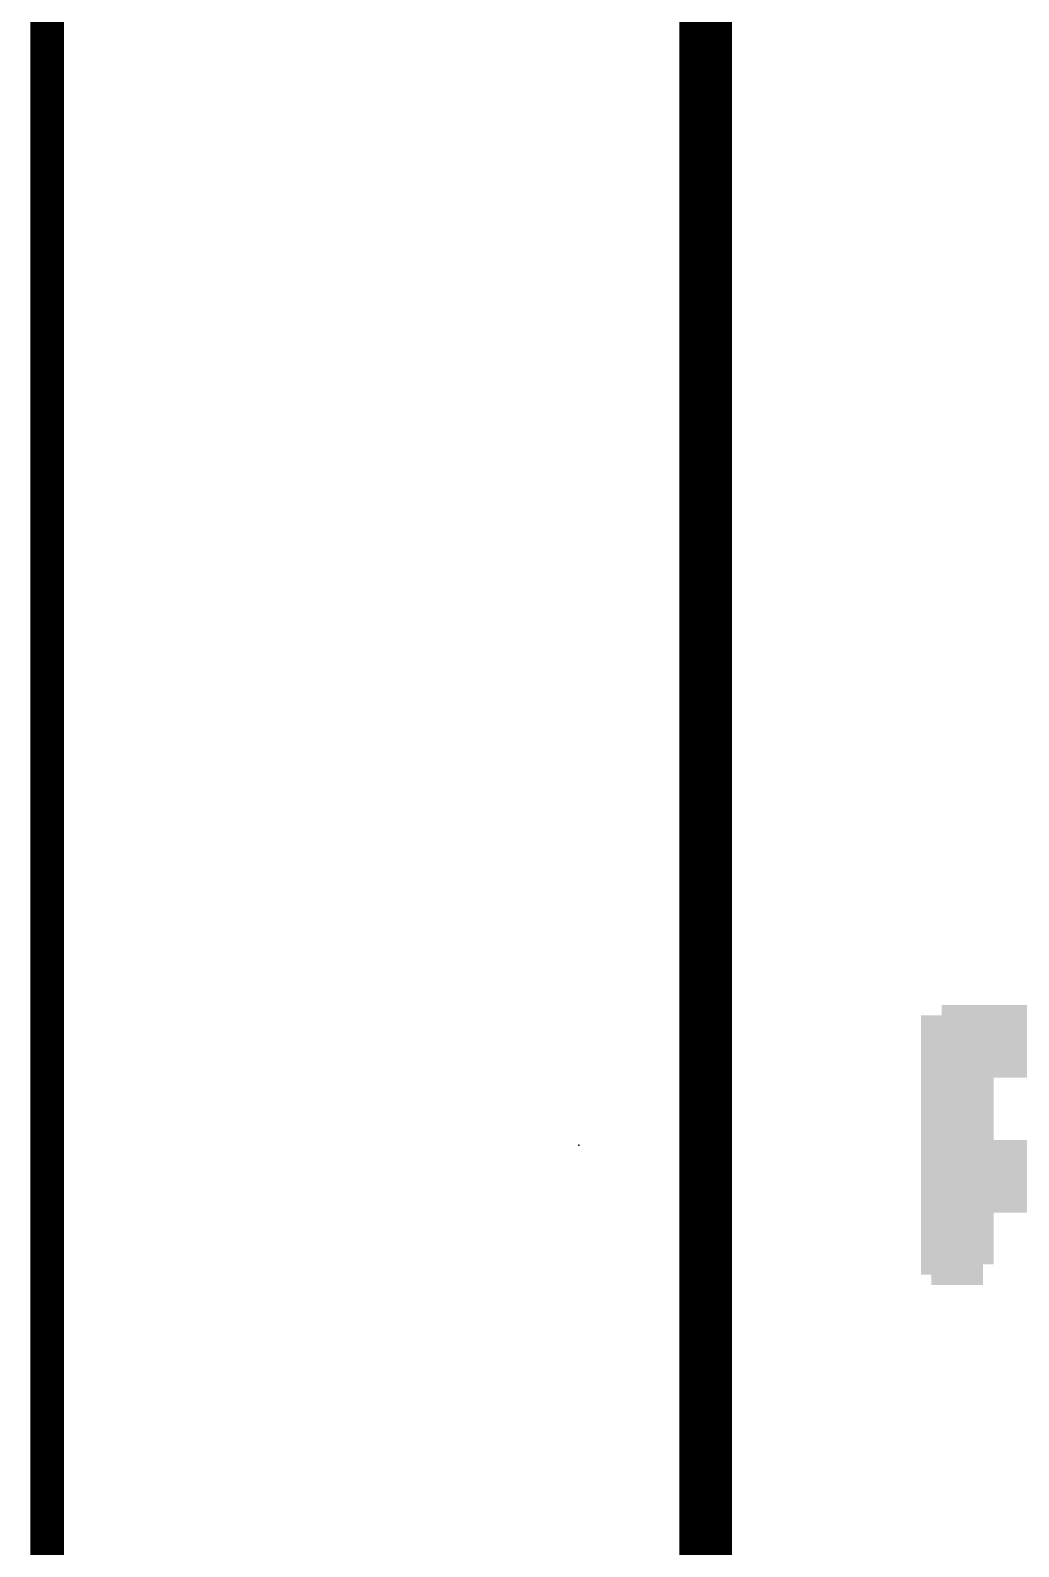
# Model space of a CAD drawing. Extents: x -31.8 to 54.9, y -9.4 to 30.
# Drawn here: x -2.6 to 1.21, y 16.24 to 22.09 of the extents above; entities that cross this region are included whole.
import ezdxf

# ---------------------------------------------------------------- set-up
doc = ezdxf.new("R2010")
doc.units = 0
for name, color, linetype in [('1', 12, 'CONTINUOUS'), ('16', 132, 'CONTINUOUS'), ('20', 31, 'CONTINUOUS'), ('21', 253, 'CONTINUOUS'), ('23', 53, 'CONTINUOUS'), ('47', 253, 'CONTINUOUS')]:
    doc.layers.add(name, color=color, linetype=linetype)

# ---------------------------------------------------------------- blocks, each defined once
blk = doc.blocks.new('RECT')
blk.add_solid([(-0.5, -0.5), (0.5, -0.5), (-0.5, 0.5), (0.5, 0.5)])

msp = doc.modelspace()

# ---------------------------------------------------------------- linework, layer by layer
at = {"layer": '1', "const_width": 0.2032}
msp.add_lwpolyline([(0, 25.4), (0, 0)], dxfattribs=at)
at = {"layer": '16', "const_width": 0.2032}
msp.add_lwpolyline([(0, 0), (0, 25.4)], dxfattribs=at)
at = {"layer": '20', "const_width": 0.2032}
msp.add_lwpolyline([(0, 25.4), (0, 0)], dxfattribs=at)
at = {"layer": '23'}
msp.add_point((-0.49, 17.79), dxfattribs=at)
at = {"layer": '47', "const_width": 0.13}
msp.add_lwpolyline([(-2.54, 0.065), (-2.54, 25.335)], dxfattribs=at)

# ---------------------------------------------------------------- block references
at = {"layer": '21', "yscale": 0.04}
for p, xscale in [((1.11, 18.31), 0.4), ((1.13, 18.27), 0.6), ((1.17, 18.23), 0.68), ((1.19, 18.19), 0.72), ((1.21, 18.15), 0.76), ((1.21, 18.11), 0.76), ((1.23, 18.07), 0.8), ((0.97, 18.03), 0.28), ((0.97, 17.99), 0.28), ((0.97, 17.95), 0.28), ((0.97, 17.91), 0.28), ((0.97, 17.87), 0.28), ((0.97, 17.83), 0.28), ((1.23, 17.79), 0.8), ((1.23, 17.75), 0.8), ((1.21, 17.71), 0.76), ((1.19, 17.67), 0.72), ((1.19, 17.63), 0.72), ((1.21, 17.59), 0.76), ((1.21, 17.55), 0.76), ((0.97, 17.51), 0.28), ((0.97, 17.47), 0.28), ((0.97, 17.43), 0.28), ((0.97, 17.39), 0.28), ((0.97, 17.35), 0.28), ((0.95, 17.31), 0.24), ((0.97, 17.27), 0.2)]:
    msp.add_blockref('RECT', p, dxfattribs=dict(at, xscale=xscale))

doc.saveas('drawing.dxf')
